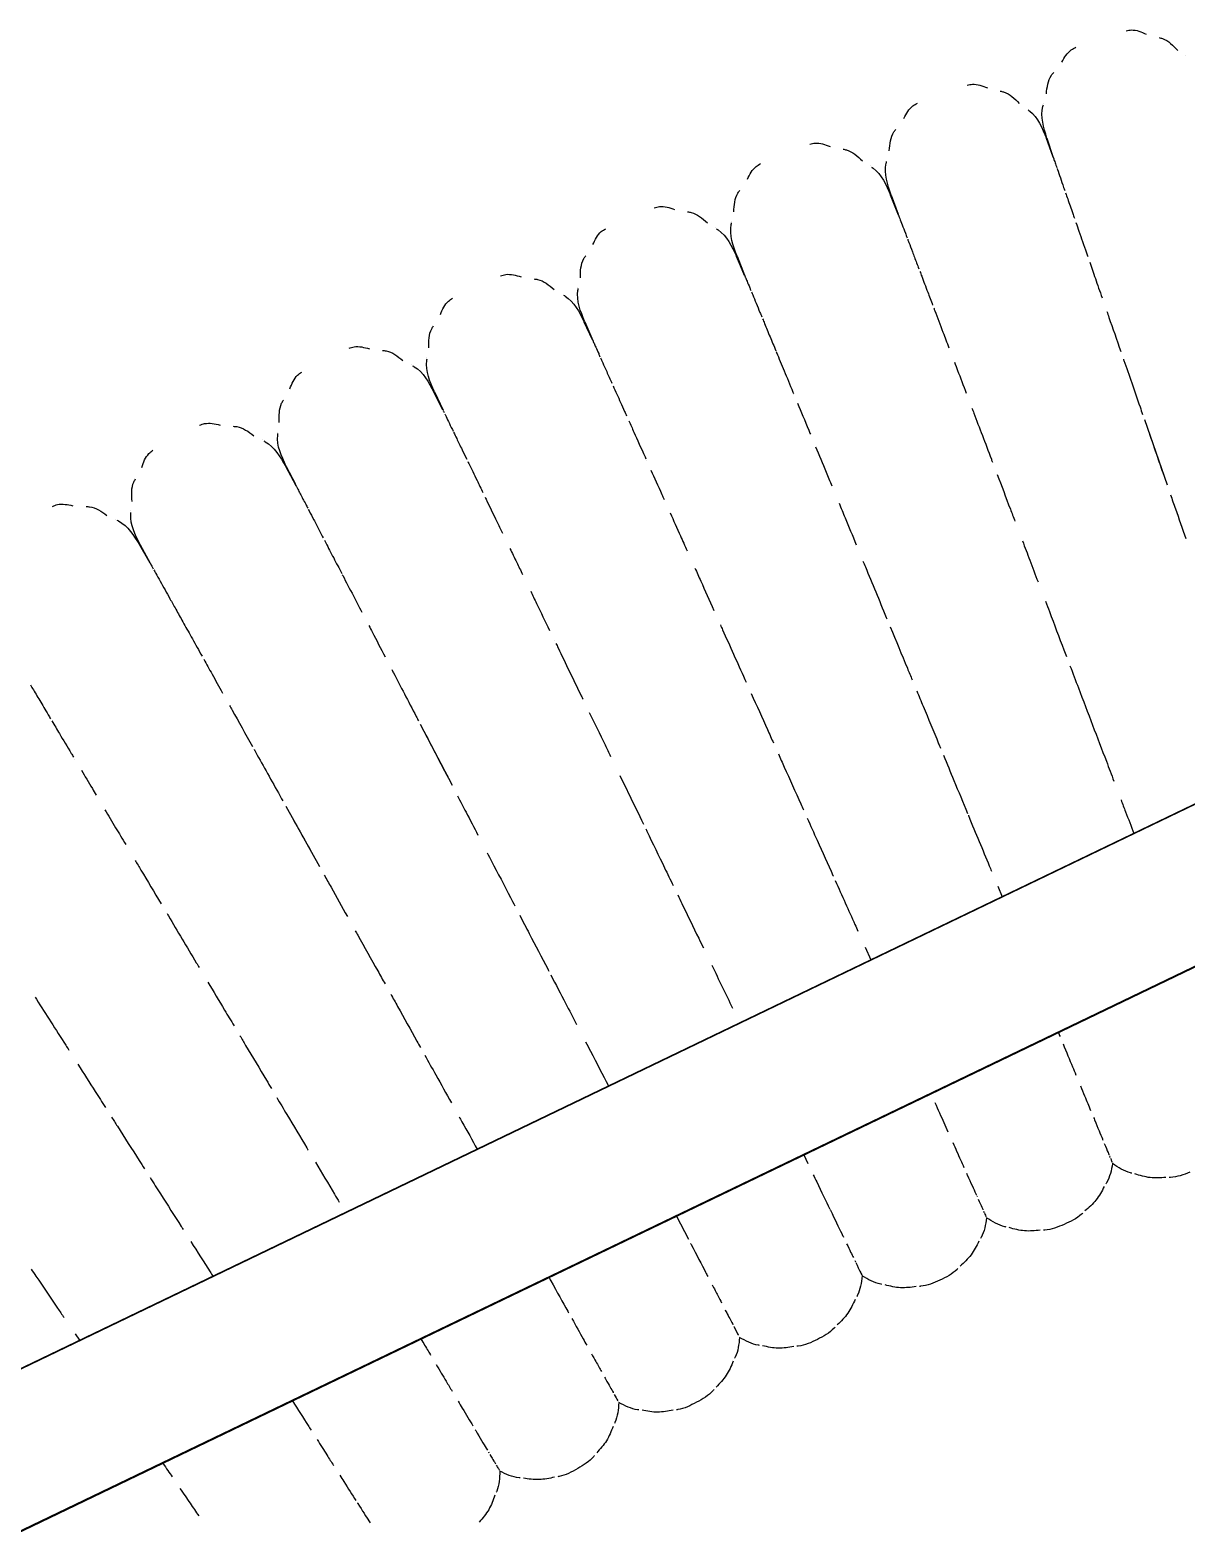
# Model space of a CAD drawing. Extents: x -360 to 379, y -342 to 365.
# Drawn here: x -21.35 to -8.75, y -92.52 to -76.24 of the extents above; entities that cross this region are included whole.
import ezdxf

# ---------------------------------------------------------------- set-up
doc = ezdxf.new("R2010")
doc.units = 0
doc.layers.get('0').update_dxf_attribs({"linetype": 'CONTINUOUS'})

msp = doc.modelspace()

# ---------------------------------------------------------------- linework, layer by layer
at = {"color": 7, "linetype": 'CONTINUOUS'}
for p, q in [((-8.758, -76.526), (-8.758, -76.526)), ((-10.31, -77.04), (-10.31, -77.04)), ((-10.202, -77.628), (-10.276, -77.426)), ((-10.27, -77.423), (-10.201, -77.631)), ((-10.222, -77.574), (-10.222, -77.574)), ((-10.22, -77.573), (-10.22, -77.573)), ((-12.19, -77.724), (-12.19, -77.724)), ((-11.887, -78.262), (-11.974, -78.043)), ((-11.967, -78.041), (-11.892, -78.249)), ((-11.967, -78.041), (-11.967, -78.041)), ((-11.915, -78.19), (-11.915, -78.19)), ((-11.913, -78.19), (-11.913, -78.19)), ((4.517, -78.341), (-24.623, -92.357)), ((-13.878, -78.397), (-13.878, -78.397)), ((-13.709, -78.327), (-13.709, -78.327)), ((-13.568, -78.907), (-13.652, -78.711)), ((-13.646, -78.708), (-13.565, -78.913)), ((-13.59, -78.856), (-13.59, -78.856)), ((-13.563, -78.917), (-13.59, -78.856)), ((-13.563, -78.917), (-13.59, -78.856)), ((-13.588, -78.855), (-13.588, -78.855)), ((-15.379, -79.045), (-15.379, -79.045)), ((-15.221, -79.62), (-15.311, -79.426)), ((-15.305, -79.423), (-15.218, -79.626)), ((-15.216, -79.63), (-15.216, -79.63)), ((-17.191, -79.89), (-17.191, -79.89)), ((-17.027, -79.81), (-17.027, -79.81)), ((-23.933, -93.792), (4.517, -80.111)), ((-23.93, -93.799), (4.517, -80.116)), ((-16.852, -80.382), (-16.948, -80.19)), ((-16.943, -80.187), (-16.849, -80.387)), ((-13.027, -80.212), (-13.027, -80.212)), ((-16.878, -80.331), (-16.878, -80.331)), ((-16.876, -80.33), (-16.876, -80.33)), ((-9.208, -80.488), (-8.961, -81.2)), ((-18.814, -80.708), (-18.814, -80.708)), ((-18.652, -80.624), (-18.652, -80.624)), ((-16.738, -80.618), (-16.738, -80.618)), ((-18.45, -81.209), (-18.563, -81.001)), ((-18.557, -80.998), (-18.458, -81.194)), ((-14.633, -80.93), (-14.633, -80.93)), ((-18.488, -81.14), (-18.488, -81.14)), ((-18.486, -81.139), (-18.486, -81.139)), ((-20.253, -81.484), (-20.253, -81.484)), ((-20.413, -81.573), (-20.413, -81.573)), ((-20.04, -82.053), (-20.153, -81.858)), ((-20.147, -81.855), (-20.039, -82.055)), ((-20.074, -81.995), (-20.074, -81.995)), ((-20.072, -81.994), (-20.072, -81.994)), ((-15.637, -82.891), (-15.637, -82.891)), ((-17.098, -83.808), (-16.751, -84.474)), ((-20.859, -84.192), (-20.859, -84.193)), ((-18.562, -84.701), (-18.195, -85.359)), ((-10.806, -85.574), (-10.759, -85.688)), ((-12.251, -86.238), (-12.189, -86.376)), ((-12.92, -88.503), (-12.875, -88.597)), ((-11.031, -88.957), (-11.03, -88.959)), ((-14.306, -89.17), (-14.175, -89.422)), ((-10.927, -89.188), (-10.927, -89.189)), ((-20.858, -90.451), (-20.81, -90.523)), ((-14.939, -91.192), (-14.939, -91.193)), ((-16.355, -91.739), (-16.35, -91.748))]:
    msp.add_line(p, q, dxfattribs=at)
at = {"color": 7, "linetype": 'CONTINUOUS', "flags": 128}
for points in [[(4.517, -78.346), (-22.11, -91.155), (-24.62, -92.363)], [(-9.588, -88.514), (-9.583, -88.526), (-9.582, -88.529)], [(-9.557, -88.59), (-9.555, -88.595), (-9.554, -88.597)], [(-10.96, -89.116), (-10.956, -89.125), (-10.955, -89.126)], [(-12.363, -89.654), (-12.36, -89.661), (-12.356, -89.669)], [(-16.269, -91.882), (-16.263, -91.893), (-16.261, -91.897)], [(-16.231, -91.947), (-16.23, -91.949), (-16.229, -91.949)]]:
    msp.add_lwpolyline(points, dxfattribs=at)
at = {"color": 7, "linetype": 'CONTINUOUS'}
for points, knots in [([(-9.407, -76.25), (-9.388, -76.246), (-9.313, -76.233), (-9.241, -76.264), (-9.187, -76.288)], [0, 0, 0, 0, 0.252425, 1, 1, 1, 1]), ([(-10.108, -76.593), (-10.079, -76.542), (-10.04, -76.474), (-9.972, -76.44), (-9.954, -76.431)], [0, 0, 0, 0, 0.747575, 1, 1, 1, 1]), ([(-9.048, -76.326), (-9.036, -76.329), (-8.955, -76.349), (-8.895, -76.412), (-8.845, -76.466)], [0, 0, 0, 0, 0.152317, 1, 1, 1, 1]), ([(-10.276, -76.94), (-10.268, -76.867), (-10.258, -76.781), (-10.205, -76.716), (-10.196, -76.706)], [0, 0, 0, 0, 0.847683, 1, 1, 1, 1]), ([(-11.139, -76.843), (-11.12, -76.839), (-11.045, -76.824), (-10.973, -76.853), (-10.918, -76.874)], [0, 0, 0, 0, 0.252425, 1, 1, 1, 1]), ([(-10.778, -76.909), (-10.766, -76.911), (-10.684, -76.929), (-10.623, -76.99), (-10.571, -77.042)], [0, 0, 0, 0, 0.152317, 1, 1, 1, 1]), ([(-11.83, -77.206), (-11.802, -77.155), (-11.765, -77.086), (-11.698, -77.049), (-11.681, -77.04)], [0, 0, 0, 0, 0.747575, 1, 1, 1, 1]), ([(-10.473, -77.114), (-10.468, -77.118), (-10.368, -77.19), (-10.321, -77.311), (-10.276, -77.426)], [0, 0, 0, 0, 0.051116, 1, 1, 1, 1]), ([(-10.27, -77.423), (-10.306, -77.306), (-10.344, -77.182), (-10.31, -77.063), (-10.308, -77.057)], [0, 0, 0, 0, 0.948884, 1, 1, 1, 1]), ([(-11.988, -77.558), (-11.981, -77.485), (-11.974, -77.398), (-11.923, -77.332), (-11.915, -77.322)], [0, 0, 0, 0, 0.847683, 1, 1, 1, 1]), ([(-12.853, -77.486), (-12.834, -77.482), (-12.76, -77.464), (-12.687, -77.491), (-12.632, -77.511)], [0, 0, 0, 0, 0.252425, 1, 1, 1, 1]), ([(-12.491, -77.541), (-12.478, -77.544), (-12.396, -77.559), (-12.333, -77.619), (-12.28, -77.669)], [0, 0, 0, 0, 0.152317, 1, 1, 1, 1]), ([(-13.533, -77.869), (-13.507, -77.817), (-13.472, -77.747), (-13.406, -77.709), (-13.389, -77.699)], [0, 0, 0, 0, 0.747575, 1, 1, 1, 1]), ([(-12.18, -77.738), (-12.175, -77.741), (-12.072, -77.811), (-12.022, -77.93), (-11.974, -78.043)], [0, 0, 0, 0, 0.051116, 1, 1, 1, 1]), ([(-11.967, -78.041), (-12.007, -77.925), (-12.049, -77.802), (-12.018, -77.682), (-12.016, -77.676)], [0, 0, 0, 0, 0.948884, 1, 1, 1, 1]), ([(-10.199, -77.637), (-10.199, -77.637), (-10.199, -77.637), (-10.198, -77.639), (-10.194, -77.652), (-10.182, -77.685), (-10.169, -77.724), (-10.162, -77.742)], [0, 0, 0, 0, 0.025035, 0.070611, 0.154746, 0.613025, 1, 1, 1, 1]), ([(-10.159, -77.753), (-10.158, -77.756), (-10.148, -77.784), (-10.124, -77.853), (-10.097, -77.93), (-10.08, -77.981), (-10.076, -77.992)], [0, 0, 0, 0, 0.0514332, 0.4715109, 0.8768456, 1, 1, 1, 1]), ([(-13.681, -78.226), (-13.677, -78.152), (-13.672, -78.066), (-13.622, -77.998), (-13.615, -77.988)], [0, 0, 0, 0, 0.8476827, 1, 1, 1, 1]), ([(-10.066, -78.018), (-10.059, -78.04), (-10.035, -78.108), (-10.003, -78.2), (-9.977, -78.276), (-9.971, -78.293)], [0, 0, 0, 0, 0.265773, 0.836827, 1, 1, 1, 1]), ([(-14.548, -78.179), (-14.529, -78.174), (-14.455, -78.155), (-14.381, -78.179), (-14.326, -78.198)], [0, 0, 0, 0, 0.252425, 1, 1, 1, 1]), ([(-14.184, -78.224), (-14.171, -78.226), (-14.089, -78.238), (-14.024, -78.296), (-13.969, -78.345)], [0, 0, 0, 0, 0.152317, 1, 1, 1, 1]), ([(-11.89, -78.254), (-11.89, -78.254), (-11.888, -78.26), (-11.873, -78.299), (-11.847, -78.366), (-11.82, -78.437), (-11.8, -78.489), (-11.794, -78.506)], [0, 0, 0, 0, 0.02629, 0.266331, 0.551674, 0.856303, 1, 1, 1, 1]), ([(-15.216, -78.582), (-15.192, -78.529), (-15.159, -78.458), (-15.094, -78.418), (-15.077, -78.408)], [0, 0, 0, 0, 0.747575, 1, 1, 1, 1]), ([(-13.868, -78.411), (-13.862, -78.414), (-13.758, -78.481), (-13.704, -78.599), (-13.652, -78.711)], [0, 0, 0, 0, 0.0514703, 1, 1, 1, 1]), ([(-13.646, -78.708), (-13.689, -78.593), (-13.734, -78.471), (-13.707, -78.35), (-13.706, -78.344)], [0, 0, 0, 0, 0.94853, 1, 1, 1, 1]), ([(-9.954, -78.341), (-9.943, -78.373), (-9.908, -78.474), (-9.865, -78.599), (-9.83, -78.699), (-9.825, -78.712)], [0, 0, 0, 0, 0.279656, 0.900449, 1, 1, 1, 1]), ([(-11.787, -78.524), (-11.783, -78.535), (-11.767, -78.576), (-11.735, -78.662), (-11.699, -78.757), (-11.673, -78.824), (-11.665, -78.845)], [0, 0, 0, 0, 0.124906, 0.458186, 0.824815, 1, 1, 1, 1]), ([(-15.353, -78.942), (-15.352, -78.869), (-15.349, -78.782), (-15.302, -78.713), (-15.295, -78.703)], [0, 0, 0, 0, 0.847683, 1, 1, 1, 1]), ([(-16.222, -78.921), (-16.203, -78.915), (-16.13, -78.894), (-16.055, -78.916), (-15.999, -78.933)], [0, 0, 0, 0, 0.252425, 1, 1, 1, 1]), ([(-13.563, -78.918), (-13.563, -78.918), (-13.563, -78.918), (-13.56, -78.924), (-13.557, -78.931), (-13.551, -78.948), (-13.535, -78.985), (-13.515, -79.034), (-13.499, -79.072), (-13.495, -79.083)], [0, 0, 0, 0, 0.047739, 0.112996, 0.167957, 0.232148, 0.49618, 0.865046, 1, 1, 1, 1]), ([(-11.654, -78.873), (-11.647, -78.891), (-11.621, -78.961), (-11.575, -79.082), (-11.533, -79.192), (-11.515, -79.24)], [0, 0, 0, 0, 0.16343, 0.64283, 1, 1, 1, 1]), ([(-9.804, -78.774), (-9.784, -78.831), (-9.742, -78.952), (-9.694, -79.09), (-9.669, -79.163)], [0, 0, 0, 0, 0.478052, 1, 1, 1, 1]), ([(-15.857, -78.955), (-15.844, -78.957), (-15.761, -78.967), (-15.695, -79.023), (-15.639, -79.07)], [0, 0, 0, 0, 0.152317, 1, 1, 1, 1]), ([(-15.305, -79.423), (-15.351, -79.309), (-15.4, -79.189), (-15.377, -79.068), (-15.375, -79.061)], [0, 0, 0, 0, 0.94853, 1, 1, 1, 1]), ([(-16.878, -79.343), (-16.855, -79.289), (-16.824, -79.217), (-16.76, -79.175), (-16.744, -79.165)], [0, 0, 0, 0, 0.747575, 1, 1, 1, 1]), ([(-15.535, -79.133), (-15.53, -79.136), (-15.423, -79.199), (-15.366, -79.316), (-15.311, -79.426)], [0, 0, 0, 0, 0.0511155, 1, 1, 1, 1]), ([(-13.489, -79.096), (-13.485, -79.107), (-13.469, -79.144), (-13.438, -79.22), (-13.405, -79.299), (-13.383, -79.352), (-13.376, -79.368)], [0, 0, 0, 0, 0.150633, 0.498883, 0.848207, 1, 1, 1, 1]), ([(-13.367, -79.39), (-13.36, -79.407), (-13.335, -79.468), (-13.288, -79.583), (-13.244, -79.688), (-13.222, -79.74)], [0, 0, 0, 0, 0.164307, 0.587449, 1, 1, 1, 1]), ([(-11.503, -79.272), (-11.499, -79.282), (-11.468, -79.364), (-11.414, -79.505), (-11.36, -79.648), (-11.338, -79.705)], [0, 0, 0, 0, 0.076969, 0.63202, 1, 1, 1, 1]), ([(-9.617, -79.311), (-9.61, -79.332), (-9.563, -79.466), (-9.51, -79.618), (-9.466, -79.747)], [0, 0, 0, 0, 0.157019, 1, 1, 1, 1]), ([(-17.005, -79.707), (-17.005, -79.634), (-17.005, -79.547), (-16.96, -79.477), (-16.953, -79.466)], [0, 0, 0, 0, 0.847683, 1, 1, 1, 1]), ([(-17.873, -79.711), (-17.855, -79.705), (-17.782, -79.681), (-17.707, -79.702), (-17.65, -79.717)], [0, 0, 0, 0, 0.252425, 1, 1, 1, 1]), ([(-17.507, -79.735), (-17.495, -79.736), (-17.411, -79.744), (-17.344, -79.798), (-17.286, -79.844)], [0, 0, 0, 0, 0.152317, 1, 1, 1, 1]), ([(-15.215, -79.632), (-15.215, -79.632), (-15.215, -79.633), (-15.212, -79.64), (-15.208, -79.647), (-15.2, -79.665), (-15.183, -79.703), (-15.161, -79.752), (-15.144, -79.792), (-15.139, -79.803)], [0, 0, 0, 0, 0.039792, 0.111655, 0.169051, 0.235433, 0.498031, 0.858303, 1, 1, 1, 1]), ([(-17.181, -79.903), (-17.175, -79.906), (-17.067, -79.966), (-17.006, -80.081), (-16.948, -80.19)], [0, 0, 0, 0, 0.051116, 1, 1, 1, 1]), ([(-16.943, -80.187), (-16.992, -80.074), (-17.044, -79.955), (-17.024, -79.833), (-17.023, -79.827)], [0, 0, 0, 0, 0.94853, 1, 1, 1, 1]), ([(-15.133, -79.816), (-15.128, -79.826), (-15.112, -79.863), (-15.076, -79.943), (-15.04, -80.024), (-15.014, -80.08), (-15.01, -80.09)], [0, 0, 0, 0, 0.139525, 0.484094, 0.904946, 1, 1, 1, 1]), ([(-13.218, -79.75), (-13.217, -79.753), (-13.191, -79.816), (-13.13, -79.963), (-13.07, -80.109), (-13.033, -80.198), (-13.031, -80.203)], [0, 0, 0, 0, 0.018551, 0.478961, 0.973106, 1, 1, 1, 1]), ([(-11.278, -79.863), (-11.266, -79.893), (-11.227, -79.997), (-11.181, -80.116), (-11.149, -80.201)], [0, 0, 0, 0, 0.288278, 1, 1, 1, 1]), ([(-9.437, -79.829), (-9.435, -79.834), (-9.379, -79.996), (-9.308, -80.199), (-9.237, -80.405), (-9.228, -80.432)], [0, 0, 0, 0, 0.024463, 0.871758, 1, 1, 1, 1]), ([(-18.517, -80.152), (-18.496, -80.098), (-18.467, -80.025), (-18.404, -79.981), (-18.389, -79.97)], [0, 0, 0, 0, 0.747575, 1, 1, 1, 1]), ([(-14.997, -80.119), (-14.983, -80.15), (-14.944, -80.236), (-14.895, -80.346), (-14.856, -80.432), (-14.849, -80.448)], [0, 0, 0, 0, 0.3090638, 0.8674767, 1, 1, 1, 1]), ([(-18.633, -80.52), (-18.635, -80.447), (-18.638, -80.36), (-18.595, -80.288), (-18.588, -80.278)], [0, 0, 0, 0, 0.847683, 1, 1, 1, 1]), ([(-16.847, -80.392), (-16.847, -80.392), (-16.847, -80.392), (-16.846, -80.395), (-16.843, -80.399), (-16.84, -80.406), (-16.838, -80.411)], [0, 0, 0, 0, 0.094602, 0.251641, 0.433339, 1, 1, 1, 1]), ([(-12.987, -80.309), (-12.948, -80.403), (-12.904, -80.51), (-12.853, -80.632), (-12.847, -80.646)], [0, 0, 0, 0, 0.880735, 1, 1, 1, 1]), ([(-11.087, -80.365), (-11.08, -80.382), (-11.014, -80.556), (-10.938, -80.755), (-10.867, -80.943), (-10.862, -80.954)], [0, 0, 0, 0, 0.095573, 0.946038, 1, 1, 1, 1]), ([(-19.501, -80.549), (-19.483, -80.543), (-19.411, -80.517), (-19.335, -80.535), (-19.278, -80.548)], [0, 0, 0, 0, 0.252425, 1, 1, 1, 1]), ([(-16.829, -80.428), (-16.827, -80.432), (-16.817, -80.453), (-16.789, -80.511), (-16.761, -80.569), (-16.742, -80.608), (-16.74, -80.614)], [0, 0, 0, 0, 0.100474, 0.503144, 0.932128, 1, 1, 1, 1]), ([(-14.825, -80.502), (-14.806, -80.543), (-14.752, -80.665), (-14.69, -80.803), (-14.642, -80.909), (-14.639, -80.916)], [0, 0, 0, 0, 0.319106, 0.955573, 1, 1, 1, 1]), ([(-19.135, -80.562), (-19.122, -80.563), (-19.039, -80.568), (-18.969, -80.62), (-18.91, -80.664)], [0, 0, 0, 0, 0.152317, 1, 1, 1, 1]), ([(-18.557, -80.998), (-18.61, -80.886), (-18.665, -80.769), (-18.649, -80.646), (-18.648, -80.64)], [0, 0, 0, 0, 0.94853, 1, 1, 1, 1]), ([(-16.734, -80.626), (-16.723, -80.649), (-16.695, -80.707), (-16.647, -80.804), (-16.608, -80.886), (-16.591, -80.921)], [0, 0, 0, 0, 0.26755, 0.680583, 1, 1, 1, 1]), ([(-9.161, -80.623), (-9.129, -80.714), (-9.077, -80.865), (-9.022, -81.025), (-9, -81.088)], [0, 0, 0, 0, 0.604315, 1, 1, 1, 1]), ([(-20.132, -81.009), (-20.112, -80.954), (-20.085, -80.88), (-20.024, -80.834), (-20.009, -80.823)], [0, 0, 0, 0, 0.747575, 1, 1, 1, 1]), ([(-18.803, -80.721), (-18.798, -80.724), (-18.688, -80.781), (-18.624, -80.894), (-18.563, -81.001)], [0, 0, 0, 0, 0.0514703, 1, 1, 1, 1]), ([(-12.79, -80.784), (-12.753, -80.874), (-12.697, -81.01), (-12.634, -81.16), (-12.614, -81.21)], [0, 0, 0, 0, 0.665101, 1, 1, 1, 1]), ([(-16.579, -80.944), (-16.576, -80.952), (-16.545, -81.015), (-16.491, -81.126), (-16.436, -81.24), (-16.415, -81.284)], [0, 0, 0, 0, 0.07709, 0.637491, 1, 1, 1, 1]), ([(-14.584, -81.039), (-14.546, -81.124), (-14.5, -81.225), (-14.449, -81.34), (-14.441, -81.358)], [0, 0, 0, 0, 0.845468, 1, 1, 1, 1]), ([(-20.237, -81.38), (-20.242, -81.306), (-20.247, -81.22), (-20.206, -81.147), (-20.199, -81.136)], [0, 0, 0, 0, 0.847683, 1, 1, 1, 1]), ([(-18.455, -81.2), (-18.455, -81.2), (-18.457, -81.196), (-18.455, -81.201), (-18.453, -81.205), (-18.45, -81.211), (-18.443, -81.223), (-18.429, -81.25), (-18.406, -81.295), (-18.376, -81.351), (-18.349, -81.404), (-18.33, -81.44), (-18.323, -81.454)], [0, 0, 0, 0, 0.005745, 0.056215, 0.091289, 0.12469, 0.163255, 0.308846, 0.506077, 0.704389, 0.882551, 1, 1, 1, 1]), ([(-10.812, -81.086), (-10.765, -81.21), (-10.702, -81.376), (-10.635, -81.552), (-10.618, -81.596)], [0, 0, 0, 0, 0.748913, 1, 1, 1, 1]), ([(-16.39, -81.335), (-16.384, -81.348), (-16.338, -81.443), (-16.276, -81.571), (-16.215, -81.698), (-16.201, -81.726)], [0, 0, 0, 0, 0.115488, 0.801187, 1, 1, 1, 1]), ([(-8.924, -81.307), (-8.906, -81.358), (-8.851, -81.514), (-8.795, -81.676), (-8.757, -81.785)], [0, 0, 0, 0, 0.328512, 1, 1, 1, 1]), ([(-21.104, -81.434), (-21.086, -81.427), (-21.015, -81.399), (-20.938, -81.415), (-20.881, -81.427)], [0, 0, 0, 0, 0.252425, 1, 1, 1, 1]), ([(-20.737, -81.436), (-20.724, -81.437), (-20.641, -81.44), (-20.57, -81.49), (-20.51, -81.532)], [0, 0, 0, 0, 0.152317, 1, 1, 1, 1]), ([(-20.147, -81.855), (-20.203, -81.745), (-20.262, -81.63), (-20.249, -81.507), (-20.249, -81.5)], [0, 0, 0, 0, 0.9485297, 1, 1, 1, 1]), ([(-18.318, -81.463), (-18.315, -81.47), (-18.296, -81.506), (-18.256, -81.582), (-18.206, -81.679), (-18.169, -81.751), (-18.154, -81.779)], [0, 0, 0, 0, 0.079926, 0.404692, 0.762402, 1, 1, 1, 1]), ([(-14.374, -81.506), (-14.338, -81.588), (-14.279, -81.719), (-14.214, -81.864), (-14.189, -81.919)], [0, 0, 0, 0, 0.6248695, 1, 1, 1, 1]), ([(-12.535, -81.399), (-12.513, -81.452), (-12.453, -81.597), (-12.388, -81.754), (-12.347, -81.854)], [0, 0, 0, 0, 0.360147, 1, 1, 1, 1]), ([(-20.402, -81.586), (-20.396, -81.588), (-20.284, -81.642), (-20.217, -81.753), (-20.153, -81.858)], [0, 0, 0, 0, 0.05147, 1, 1, 1, 1]), ([(-18.142, -81.802), (-18.137, -81.812), (-18.105, -81.872), (-18.043, -81.992), (-17.982, -82.109), (-17.953, -82.166)], [0, 0, 0, 0, 0.0970833, 0.559634, 1, 1, 1, 1]), ([(-10.537, -81.811), (-10.51, -81.88), (-10.454, -82.027), (-10.397, -82.178), (-10.367, -82.257)], [0, 0, 0, 0, 0.474629, 1, 1, 1, 1]), ([(-16.121, -81.892), (-16.097, -81.942), (-16.053, -82.031), (-16.004, -82.133), (-15.982, -82.178)], [0, 0, 0, 0, 0.560488, 1, 1, 1, 1]), ([(-20.04, -82.054), (-20.04, -82.054), (-20.04, -82.054), (-20.033, -82.067), (-20.023, -82.085), (-20.009, -82.109), (-20.007, -82.114)], [0, 0, 0, 0, 0.061033, 0.167887, 0.833471, 1, 1, 1, 1]), ([(-19.999, -82.127), (-19.992, -82.14), (-19.972, -82.175), (-19.932, -82.248), (-19.88, -82.34), (-19.823, -82.443), (-19.759, -82.558), (-19.682, -82.695), (-19.591, -82.859), (-19.52, -82.984), (-19.478, -83.061), (-19.474, -83.068)], [0, 0, 0, 0, 0.068956, 0.195848, 0.318484, 0.429338, 0.551045, 0.683681, 0.827329, 0.982073, 1, 1, 1, 1]), ([(-17.946, -82.179), (-17.944, -82.182), (-17.907, -82.254), (-17.838, -82.386), (-17.765, -82.527), (-17.734, -82.586)], [0, 0, 0, 0, 0.025212, 0.590752, 1, 1, 1, 1]), ([(-14.105, -82.106), (-14.084, -82.153), (-14.018, -82.3), (-13.947, -82.459), (-13.898, -82.568)], [0, 0, 0, 0, 0.319266, 1, 1, 1, 1]), ([(-12.274, -82.03), (-12.265, -82.051), (-12.183, -82.249), (-12.095, -82.463), (-12.015, -82.656), (-12.012, -82.661)], [0, 0, 0, 0, 0.106604, 0.973798, 1, 1, 1, 1]), ([(-15.894, -82.36), (-15.873, -82.403), (-15.808, -82.538), (-15.736, -82.686), (-15.688, -82.786)], [0, 0, 0, 0, 0.325788, 1, 1, 1, 1]), ([(-10.286, -82.468), (-10.272, -82.506), (-10.205, -82.681), (-10.128, -82.884), (-10.066, -83.048), (-10.057, -83.072)], [0, 0, 0, 0, 0.187739, 0.8798768, 1, 1, 1, 1]), ([(-17.657, -82.733), (-17.645, -82.757), (-17.59, -82.863), (-17.527, -82.983), (-17.479, -83.075)], [0, 0, 0, 0, 0.233963, 1, 1, 1, 1]), ([(-13.827, -82.727), (-13.819, -82.744), (-13.733, -82.935), (-13.639, -83.146), (-13.551, -83.341), (-13.547, -83.351)], [0, 0, 0, 0, 0.085507, 0.952839, 1, 1, 1, 1]), ([(-11.976, -82.748), (-11.914, -82.898), (-11.835, -83.089), (-11.755, -83.284), (-11.737, -83.326)], [0, 0, 0, 0, 0.7800627, 1, 1, 1, 1]), ([(-15.619, -82.928), (-15.611, -82.944), (-15.524, -83.125), (-15.424, -83.331), (-15.33, -83.525), (-15.324, -83.537)], [0, 0, 0, 0, 0.083837, 0.940135, 1, 1, 1, 1]), ([(-19.456, -83.1), (-19.426, -83.153), (-19.362, -83.268), (-19.289, -83.399), (-19.25, -83.469)], [0, 0, 0, 0, 0.464505, 1, 1, 1, 1]), ([(-17.408, -83.212), (-17.402, -83.224), (-17.319, -83.383), (-17.22, -83.572), (-17.124, -83.757), (-17.116, -83.773)], [0, 0, 0, 0, 0.066741, 0.917524, 1, 1, 1, 1]), ([(-10.019, -83.171), (-9.988, -83.252), (-9.906, -83.468), (-9.773, -83.817), (-9.643, -84.158), (-9.567, -84.358), (-9.54, -84.43)], [0, 0, 0, 0, 0.188812, 0.507715, 0.822541, 1, 1, 1, 1]), ([(-21.344, -83.381), (-21.333, -83.398), (-21.299, -83.456), (-21.23, -83.571), (-21.168, -83.676), (-21.129, -83.741), (-21.124, -83.748)], [0, 0, 0, 0, 0.163121, 0.53909, 0.94719, 1, 1, 1, 1]), ([(-13.491, -83.475), (-13.432, -83.606), (-13.352, -83.784), (-13.271, -83.965), (-13.249, -84.013)], [0, 0, 0, 0, 0.730078, 1, 1, 1, 1]), ([(-11.688, -83.445), (-11.665, -83.501), (-11.585, -83.692), (-11.499, -83.901), (-11.436, -84.053), (-11.429, -84.069)], [0, 0, 0, 0, 0.267108, 0.921517, 1, 1, 1, 1]), ([(-19.175, -83.603), (-19.165, -83.621), (-19.089, -83.758), (-19.001, -83.915), (-18.925, -84.052)], [0, 0, 0, 0, 0.125281, 1, 1, 1, 1]), ([(-21.11, -83.773), (-21.082, -83.819), (-21.016, -83.93), (-20.938, -84.061), (-20.883, -84.153), (-20.875, -84.166)], [0, 0, 0, 0, 0.3732253, 0.9100962, 1, 1, 1, 1]), ([(-15.256, -83.679), (-15.199, -83.796), (-15.122, -83.954), (-15.043, -84.117), (-15.023, -84.159)], [0, 0, 0, 0, 0.744414, 1, 1, 1, 1]), ([(-17.036, -83.927), (-16.982, -84.03), (-16.905, -84.178), (-16.823, -84.335), (-16.798, -84.383)], [0, 0, 0, 0, 0.694136, 1, 1, 1, 1]), ([(-18.907, -84.084), (-18.906, -84.086), (-18.824, -84.233), (-18.719, -84.421), (-18.611, -84.614), (-18.595, -84.643)], [0, 0, 0, 0, 0.0081442, 0.8545541, 1, 1, 1, 1]), ([(-13.196, -84.131), (-13.175, -84.179), (-13.093, -84.361), (-13.001, -84.566), (-12.932, -84.721), (-12.922, -84.743)], [0, 0, 0, 0, 0.234664, 0.892493, 1, 1, 1, 1]), ([(-11.397, -84.147), (-11.359, -84.238), (-11.271, -84.452), (-11.184, -84.661), (-11.135, -84.78)], [0, 0, 0, 0, 0.4288981, 1, 1, 1, 1]), ([(-20.789, -84.31), (-20.751, -84.375), (-20.7, -84.46), (-20.641, -84.558), (-20.627, -84.582)], [0, 0, 0, 0, 0.754846, 1, 1, 1, 1]), ([(-14.923, -84.366), (-14.89, -84.435), (-14.805, -84.61), (-14.718, -84.788), (-14.666, -84.896)], [0, 0, 0, 0, 0.393543, 1, 1, 1, 1]), ([(-16.691, -84.59), (-16.66, -84.649), (-16.587, -84.789), (-16.511, -84.934), (-16.468, -85.018)], [0, 0, 0, 0, 0.421643, 1, 1, 1, 1]), ([(-20.533, -84.74), (-20.494, -84.804), (-20.423, -84.924), (-20.343, -85.057), (-20.306, -85.119)], [0, 0, 0, 0, 0.535497, 1, 1, 1, 1]), ([(-9.462, -84.634), (-9.446, -84.677), (-9.398, -84.803), (-9.353, -84.92), (-9.324, -84.998)], [0, 0, 0, 0, 0.340681, 1, 1, 1, 1]), ([(-18.493, -84.826), (-18.449, -84.905), (-18.372, -85.043), (-18.29, -85.188), (-18.256, -85.251)], [0, 0, 0, 0, 0.572343, 1, 1, 1, 1]), ([(-14.64, -84.95), (-14.636, -84.958), (-14.568, -85.099), (-14.468, -85.307), (-14.373, -85.503), (-14.341, -85.567)], [0, 0, 0, 0, 0.041945, 0.683464, 1, 1, 1, 1]), ([(-12.881, -84.833), (-12.845, -84.913), (-12.751, -85.123), (-12.656, -85.335), (-12.599, -85.462), (-12.598, -85.464)], [0, 0, 0, 0, 0.376238, 0.989052, 1, 1, 1, 1]), ([(-11.126, -84.801), (-11.125, -84.804), (-11.047, -84.993), (-10.961, -85.199), (-10.882, -85.391), (-10.874, -85.41)], [0, 0, 0, 0, 0.0145476, 0.9024683, 1, 1, 1, 1]), ([(-16.367, -85.211), (-16.352, -85.241), (-16.268, -85.402), (-16.167, -85.595), (-16.083, -85.757), (-16.067, -85.787)], [0, 0, 0, 0, 0.156427, 0.845387, 1, 1, 1, 1]), ([(-20.203, -85.292), (-20.182, -85.327), (-20.092, -85.478), (-19.995, -85.641), (-19.92, -85.766)], [0, 0, 0, 0, 0.234304, 1, 1, 1, 1]), ([(-18.143, -85.452), (-18.119, -85.496), (-18.036, -85.644), (-17.951, -85.797), (-17.891, -85.904)], [0, 0, 0, 0, 0.297566, 1, 1, 1, 1]), ([(-12.576, -85.513), (-12.503, -85.676), (-12.419, -85.864), (-12.34, -86.04), (-12.329, -86.063)], [0, 0, 0, 0, 0.8657141, 1, 1, 1, 1]), ([(-14.292, -85.669), (-14.277, -85.7), (-14.2, -85.86), (-14.106, -86.054), (-14.03, -86.211), (-14.013, -86.246)], [0, 0, 0, 0, 0.158821, 0.814752, 1, 1, 1, 1]), ([(-19.856, -85.873), (-19.851, -85.881), (-19.749, -86.053), (-19.63, -86.252), (-19.516, -86.443), (-19.505, -86.461)], [0, 0, 0, 0, 0.04398, 0.913682, 1, 1, 1, 1]), ([(-16.013, -85.891), (-15.979, -85.957), (-15.877, -86.153), (-15.771, -86.356), (-15.701, -86.49), (-15.697, -86.498)], [0, 0, 0, 0, 0.327024, 0.962427, 1, 1, 1, 1]), ([(-17.805, -86.059), (-17.795, -86.075), (-17.714, -86.22), (-17.606, -86.415), (-17.507, -86.592), (-17.481, -86.639)], [0, 0, 0, 0, 0.084292, 0.756325, 1, 1, 1, 1]), ([(-15.676, -86.54), (-15.621, -86.644), (-15.526, -86.827), (-15.434, -87.004), (-15.394, -87.08)], [0, 0, 0, 0, 0.568333, 1, 1, 1, 1]), ([(-13.921, -86.435), (-13.883, -86.513), (-13.805, -86.675), (-13.732, -86.826), (-13.695, -86.903)], [0, 0, 0, 0, 0.489032, 1, 1, 1, 1]), ([(-19.411, -86.619), (-19.351, -86.72), (-19.256, -86.878), (-19.16, -87.039), (-19.126, -87.096)], [0, 0, 0, 0, 0.641385, 1, 1, 1, 1]), ([(-21.294, -86.782), (-21.289, -86.79), (-21.181, -86.959), (-21.057, -87.154), (-20.937, -87.342), (-20.926, -87.36)], [0, 0, 0, 0, 0.043442, 0.911582, 1, 1, 1, 1]), ([(-17.419, -86.75), (-17.394, -86.794), (-17.298, -86.966), (-17.19, -87.161), (-17.108, -87.308), (-17.095, -87.331)], [0, 0, 0, 0, 0.228674, 0.878956, 1, 1, 1, 1]), ([(-19.061, -87.204), (-19.041, -87.239), (-18.944, -87.401), (-18.83, -87.593), (-18.737, -87.748), (-18.719, -87.778)], [0, 0, 0, 0, 0.181591, 0.843942, 1, 1, 1, 1]), ([(-10.145, -87.169), (-10.143, -87.176), (-10.136, -87.192), (-10.13, -87.205), (-10.127, -87.213)], [0, 0, 0, 0, 0.42588, 1, 1, 1, 1]), ([(-15.296, -87.269), (-15.278, -87.304), (-15.191, -87.47), (-15.11, -87.626), (-15.046, -87.75)], [0, 0, 0, 0, 0.206595, 1, 1, 1, 1]), ([(-10.094, -87.292), (-10.058, -87.379), (-10.007, -87.502), (-9.966, -87.602), (-9.954, -87.632)], [0, 0, 0, 0, 0.704693, 1, 1, 1, 1]), ([(-20.827, -87.515), (-20.764, -87.614), (-20.665, -87.77), (-20.564, -87.927), (-20.527, -87.985)], [0, 0, 0, 0, 0.6349661, 1, 1, 1, 1]), ([(-17.048, -87.415), (-17.008, -87.487), (-16.909, -87.664), (-16.814, -87.834), (-16.757, -87.935)], [0, 0, 0, 0, 0.406333, 1, 1, 1, 1]), ([(-18.661, -87.876), (-18.624, -87.938), (-18.514, -88.122), (-18.398, -88.316), (-18.322, -88.443), (-18.317, -88.452)], [0, 0, 0, 0, 0.318759, 0.950666, 1, 1, 1, 1]), ([(-9.904, -87.75), (-9.889, -87.787), (-9.847, -87.89), (-9.815, -87.967), (-9.794, -88.017)], [0, 0, 0, 0, 0.361123, 1, 1, 1, 1]), ([(-11.491, -87.932), (-11.457, -88.007), (-11.405, -88.124), (-11.363, -88.218), (-11.348, -88.251)], [0, 0, 0, 0, 0.648606, 1, 1, 1, 1]), ([(-20.46, -88.09), (-20.439, -88.123), (-20.339, -88.281), (-20.219, -88.469), (-20.121, -88.623), (-20.102, -88.653)], [0, 0, 0, 0, 0.176627, 0.837661, 1, 1, 1, 1]), ([(-16.673, -88.086), (-16.663, -88.105), (-16.595, -88.227), (-16.531, -88.341), (-16.477, -88.438)], [0, 0, 0, 0, 0.150867, 1, 1, 1, 1]), ([(-9.763, -88.093), (-9.759, -88.102), (-9.718, -88.2), (-9.684, -88.283), (-9.662, -88.336), (-9.66, -88.34)], [0, 0, 0, 0, 0.092048, 0.934851, 1, 1, 1, 1]), ([(-11.295, -88.368), (-11.281, -88.4), (-11.234, -88.505), (-11.198, -88.584), (-11.174, -88.639)], [0, 0, 0, 0, 0.3041244, 1, 1, 1, 1]), ([(-9.645, -88.378), (-9.629, -88.415), (-9.607, -88.469), (-9.596, -88.495), (-9.593, -88.503)], [0, 0, 0, 0, 0.70272, 1, 1, 1, 1]), ([(-18.24, -88.58), (-18.17, -88.698), (-18.081, -88.848), (-17.997, -88.988), (-17.98, -89.017)], [0, 0, 0, 0, 0.792098, 1, 1, 1, 1]), ([(-9.554, -88.597), (-9.568, -88.67), (-9.584, -88.748), (-9.625, -88.814), (-9.627, -88.818)], [0, 0, 0, 0, 0.9415763, 1, 1, 1, 1]), ([(-9.579, -88.537), (-9.574, -88.549), (-9.562, -88.576), (-9.561, -88.58), (-9.56, -88.582)], [0, 0, 0, 0, 0.403641, 1, 1, 1, 1]), ([(-9.345, -88.701), (-9.35, -88.7), (-9.426, -88.683), (-9.492, -88.639), (-9.554, -88.597)], [0, 0, 0, 0, 0.058424, 1, 1, 1, 1]), ([(-8.712, -88.692), (-8.782, -88.718), (-8.856, -88.747), (-8.934, -88.747), (-8.939, -88.747)], [0, 0, 0, 0, 0.938693, 1, 1, 1, 1]), ([(-20.04, -88.75), (-20.002, -88.809), (-19.888, -88.989), (-19.768, -89.178), (-19.687, -89.303), (-19.681, -89.314)], [0, 0, 0, 0, 0.311151, 0.943887, 1, 1, 1, 1]), ([(-12.816, -88.718), (-12.803, -88.744), (-12.735, -88.886), (-12.68, -89), (-12.635, -89.093)], [0, 0, 0, 0, 0.184204, 1, 1, 1, 1]), ([(-11.146, -88.701), (-11.143, -88.708), (-11.101, -88.801), (-11.065, -88.882), (-11.04, -88.936), (-11.038, -88.941)], [0, 0, 0, 0, 0.063506, 0.90542, 1, 1, 1, 1]), ([(-9.645, -88.847), (-9.673, -88.899), (-9.727, -89), (-9.814, -89.076), (-9.857, -89.113)], [0, 0, 0, 0, 0.5028497, 1, 1, 1, 1]), ([(-8.975, -88.748), (-9.032, -88.752), (-9.147, -88.76), (-9.257, -88.726), (-9.312, -88.709)], [0, 0, 0, 0, 0.4971503, 1, 1, 1, 1]), ([(-11.018, -88.985), (-11.004, -89.017), (-10.981, -89.068), (-10.97, -89.092), (-10.967, -89.1)], [0, 0, 0, 0, 0.6429339, 1, 1, 1, 1]), ([(-12.63, -89.102), (-12.63, -89.102), (-12.58, -89.205), (-12.531, -89.306), (-12.493, -89.386), (-12.487, -89.398)], [0, 0, 0, 0, 0.0044614, 0.838131, 1, 1, 1, 1]), ([(-10.951, -89.134), (-10.947, -89.144), (-10.935, -89.171), (-10.934, -89.174), (-10.933, -89.176)], [0, 0, 0, 0, 0.342237, 1, 1, 1, 1]), ([(-9.882, -89.138), (-9.886, -89.141), (-9.941, -89.196), (-10.014, -89.229), (-10.082, -89.259)], [0, 0, 0, 0, 0.061307, 1, 1, 1, 1]), ([(-10.927, -89.189), (-10.939, -89.263), (-10.952, -89.341), (-10.991, -89.409), (-10.994, -89.413)], [0, 0, 0, 0, 0.941576, 1, 1, 1, 1]), ([(-10.715, -89.288), (-10.72, -89.287), (-10.796, -89.271), (-10.864, -89.229), (-10.927, -89.189)], [0, 0, 0, 0, 0.058424, 1, 1, 1, 1]), ([(-10.343, -89.323), (-10.4, -89.329), (-10.515, -89.34), (-10.626, -89.31), (-10.682, -89.295)], [0, 0, 0, 0, 0.49715, 1, 1, 1, 1]), ([(-10.082, -89.259), (-10.151, -89.288), (-10.225, -89.319), (-10.303, -89.321), (-10.308, -89.322)], [0, 0, 0, 0, 0.938693, 1, 1, 1, 1]), ([(-19.596, -89.447), (-19.525, -89.559), (-19.443, -89.688), (-19.366, -89.808), (-19.356, -89.823)], [0, 0, 0, 0, 0.87347, 1, 1, 1, 1]), ([(-14.152, -89.466), (-14.15, -89.47), (-14.088, -89.59), (-14.023, -89.714), (-13.972, -89.813), (-13.964, -89.828)], [0, 0, 0, 0, 0.024235, 0.847565, 1, 1, 1, 1]), ([(-12.452, -89.47), (-12.436, -89.502), (-12.406, -89.565), (-12.387, -89.604), (-12.378, -89.622)], [0, 0, 0, 0, 0.513363, 1, 1, 1, 1]), ([(-11.011, -89.442), (-11.037, -89.494), (-11.088, -89.597), (-11.173, -89.675), (-11.215, -89.714)], [0, 0, 0, 0, 0.5028497, 1, 1, 1, 1]), ([(-21.337, -89.746), (-21.319, -89.772), (-21.222, -89.916), (-21.101, -90.094), (-21.001, -90.241), (-20.978, -90.275)], [0, 0, 0, 0, 0.144887, 0.801563, 1, 1, 1, 1]), ([(-12.353, -89.675), (-12.348, -89.685), (-12.32, -89.742), (-12.309, -89.766), (-12.299, -89.786)], [0, 0, 0, 0, 0.185364, 1, 1, 1, 1]), ([(-12.282, -89.821), (-12.292, -89.895), (-12.303, -89.974), (-12.34, -90.042), (-12.342, -90.046)], [0, 0, 0, 0, 0.941576, 1, 1, 1, 1]), ([(-12.296, -89.791), (-12.296, -89.791), (-12.282, -89.821), (-12.282, -89.821), (-12.282, -89.821)], [0, 0, 0, 0, 0.009638, 1, 1, 1, 1]), ([(-12.068, -89.913), (-12.072, -89.913), (-12.149, -89.899), (-12.218, -89.859), (-12.282, -89.821)], [0, 0, 0, 0, 0.058424, 1, 1, 1, 1]), ([(-11.239, -89.74), (-11.243, -89.743), (-11.296, -89.8), (-11.368, -89.834), (-11.436, -89.867)], [0, 0, 0, 0, 0.061307, 1, 1, 1, 1]), ([(-15.695, -89.838), (-15.689, -89.85), (-15.613, -89.986), (-15.54, -90.116), (-15.483, -90.218), (-15.48, -90.224)], [0, 0, 0, 0, 0.08287, 0.946783, 1, 1, 1, 1]), ([(-13.917, -89.917), (-13.896, -89.959), (-13.855, -90.036), (-13.827, -90.091), (-13.814, -90.116)], [0, 0, 0, 0, 0.5333024, 1, 1, 1, 1]), ([(-11.695, -89.938), (-11.752, -89.945), (-11.866, -89.96), (-11.978, -89.933), (-12.034, -89.919)], [0, 0, 0, 0, 0.49715, 1, 1, 1, 1]), ([(-11.436, -89.867), (-11.504, -89.897), (-11.577, -89.93), (-11.655, -89.935), (-11.659, -89.935)], [0, 0, 0, 0, 0.938693, 1, 1, 1, 1]), ([(-12.359, -90.077), (-12.383, -90.129), (-12.431, -90.234), (-12.513, -90.314), (-12.554, -90.354)], [0, 0, 0, 0, 0.50285, 1, 1, 1, 1]), ([(-15.445, -90.286), (-15.402, -90.363), (-15.342, -90.471), (-15.296, -90.554), (-15.283, -90.577)], [0, 0, 0, 0, 0.716252, 1, 1, 1, 1]), ([(-13.776, -90.189), (-13.768, -90.205), (-13.73, -90.277), (-13.708, -90.32), (-13.69, -90.354)], [0, 0, 0, 0, 0.212571, 1, 1, 1, 1]), ([(-13.68, -90.373), (-13.679, -90.374), (-13.654, -90.424), (-13.637, -90.457), (-13.631, -90.467), (-13.631, -90.468)], [0, 0, 0, 0, 0.0244195, 0.8612762, 1, 1, 1, 1]), ([(-12.578, -90.38), (-12.582, -90.384), (-12.634, -90.442), (-12.705, -90.479), (-12.771, -90.513)], [0, 0, 0, 0, 0.061307, 1, 1, 1, 1]), ([(-17.089, -90.508), (-17.062, -90.553), (-17.025, -90.616), (-16.993, -90.67), (-16.984, -90.685)], [0, 0, 0, 0, 0.712868, 1, 1, 1, 1]), ([(-13.618, -90.492), (-13.626, -90.566), (-13.635, -90.645), (-13.67, -90.715), (-13.672, -90.719)], [0, 0, 0, 0, 0.941576, 1, 1, 1, 1]), ([(-13.401, -90.578), (-13.406, -90.577), (-13.483, -90.567), (-13.553, -90.528), (-13.618, -90.492)], [0, 0, 0, 0, 0.058424, 1, 1, 1, 1]), ([(-13.028, -90.592), (-13.084, -90.601), (-13.198, -90.619), (-13.311, -90.595), (-13.367, -90.583)], [0, 0, 0, 0, 0.4971503, 1, 1, 1, 1]), ([(-12.771, -90.513), (-12.838, -90.546), (-12.91, -90.581), (-12.988, -90.588), (-12.993, -90.588)], [0, 0, 0, 0, 0.938693, 1, 1, 1, 1]), ([(-16.922, -90.788), (-16.886, -90.85), (-16.822, -90.956), (-16.771, -91.042), (-16.75, -91.077)], [0, 0, 0, 0, 0.582792, 1, 1, 1, 1]), ([(-15.231, -90.67), (-15.215, -90.699), (-15.172, -90.776), (-15.142, -90.829), (-15.123, -90.863)], [0, 0, 0, 0, 0.3763323, 1, 1, 1, 1]), ([(-13.687, -90.75), (-13.71, -90.803), (-13.755, -90.909), (-13.835, -90.992), (-13.875, -91.033)], [0, 0, 0, 0, 0.50285, 1, 1, 1, 1]), ([(-15.089, -90.924), (-15.085, -90.932), (-15.043, -91.006), (-15.012, -91.063), (-14.995, -91.093), (-14.994, -91.095)], [0, 0, 0, 0, 0.106604, 0.946208, 1, 1, 1, 1]), ([(-14.984, -91.113), (-14.97, -91.138), (-14.95, -91.173), (-14.947, -91.179), (-14.946, -91.181)], [0, 0, 0, 0, 0.722316, 1, 1, 1, 1]), ([(-13.898, -91.06), (-13.901, -91.063), (-13.952, -91.123), (-14.021, -91.162), (-14.087, -91.198)], [0, 0, 0, 0, 0.061307, 1, 1, 1, 1]), ([(-18.49, -91.182), (-18.431, -91.276), (-18.359, -91.389), (-18.298, -91.485), (-18.287, -91.502)], [0, 0, 0, 0, 0.825894, 1, 1, 1, 1]), ([(-16.684, -91.187), (-16.669, -91.212), (-16.607, -91.317), (-16.559, -91.396), (-16.523, -91.456)], [0, 0, 0, 0, 0.241773, 1, 1, 1, 1]), ([(-14.934, -91.202), (-14.94, -91.276), (-14.946, -91.356), (-14.98, -91.426), (-14.981, -91.43)], [0, 0, 0, 0, 0.941576, 1, 1, 1, 1]), ([(-14.715, -91.281), (-14.72, -91.281), (-14.797, -91.272), (-14.868, -91.236), (-14.934, -91.202)], [0, 0, 0, 0, 0.058424, 1, 1, 1, 1]), ([(-14.341, -91.284), (-14.398, -91.295), (-14.511, -91.316), (-14.624, -91.296), (-14.681, -91.285)], [0, 0, 0, 0, 0.49715, 1, 1, 1, 1]), ([(-14.087, -91.198), (-14.153, -91.233), (-14.224, -91.27), (-14.301, -91.279), (-14.306, -91.28)], [0, 0, 0, 0, 0.938693, 1, 1, 1, 1]), ([(-18.221, -91.605), (-18.184, -91.663), (-18.118, -91.767), (-18.065, -91.85), (-18.041, -91.887)], [0, 0, 0, 0, 0.557315, 1, 1, 1, 1]), ([(-16.499, -91.497), (-16.497, -91.5), (-16.447, -91.585), (-16.401, -91.661), (-16.37, -91.713), (-16.366, -91.72)], [0, 0, 0, 0, 0.033974, 0.876184, 1, 1, 1, 1]), ([(-14.996, -91.461), (-15.017, -91.515), (-15.059, -91.622), (-15.137, -91.707), (-15.175, -91.75)], [0, 0, 0, 0, 0.50285, 1, 1, 1, 1]), ([(-16.339, -91.766), (-16.323, -91.793), (-16.295, -91.839), (-16.282, -91.86), (-16.277, -91.869)], [0, 0, 0, 0, 0.586792, 1, 1, 1, 1]), ([(-15.198, -91.777), (-15.201, -91.781), (-15.249, -91.842), (-15.318, -91.883), (-15.382, -91.921)], [0, 0, 0, 0, 0.061307, 1, 1, 1, 1]), ([(-19.901, -91.861), (-19.883, -91.889), (-19.847, -91.942), (-19.815, -91.988), (-19.8, -92.01)], [0, 0, 0, 0, 0.519625, 1, 1, 1, 1]), ([(-16.258, -91.901), (-16.254, -91.908), (-16.238, -91.935), (-16.236, -91.937), (-16.235, -91.939)], [0, 0, 0, 0, 0.288734, 1, 1, 1, 1]), ([(-15.382, -91.921), (-15.448, -91.958), (-15.517, -91.997), (-15.594, -92.008), (-15.599, -92.009)], [0, 0, 0, 0, 0.938693, 1, 1, 1, 1]), ([(-17.974, -91.993), (-17.959, -92.016), (-17.891, -92.124), (-17.839, -92.205), (-17.798, -92.269)], [0, 0, 0, 0, 0.214089, 1, 1, 1, 1]), ([(-16.229, -91.949), (-16.233, -92.024), (-16.237, -92.103), (-16.268, -92.175), (-16.27, -92.179)], [0, 0, 0, 0, 0.941576, 1, 1, 1, 1]), ([(-16.008, -92.023), (-16.012, -92.022), (-16.09, -92.016), (-16.162, -91.982), (-16.229, -91.949)], [0, 0, 0, 0, 0.058424, 1, 1, 1, 1]), ([(-15.634, -92.015), (-15.69, -92.027), (-15.803, -92.051), (-15.916, -92.034), (-15.974, -92.026)], [0, 0, 0, 0, 0.49715, 1, 1, 1, 1]), ([(-19.715, -92.136), (-19.677, -92.191), (-19.604, -92.3), (-19.542, -92.391), (-19.511, -92.436)], [0, 0, 0, 0, 0.513341, 1, 1, 1, 1]), ([(-16.283, -92.211), (-16.303, -92.265), (-16.342, -92.373), (-16.417, -92.461), (-16.454, -92.504)], [0, 0, 0, 0, 0.50285, 1, 1, 1, 1]), ([(-17.781, -92.295), (-17.78, -92.297), (-17.728, -92.379), (-17.681, -92.453), (-17.648, -92.505), (-17.643, -92.512)], [0, 0, 0, 0, 0.020061, 0.860231, 1, 1, 1, 1])]:
    msp.add_open_spline(points, degree=3, knots=knots, dxfattribs=at)

doc.saveas('drawing.dxf')
